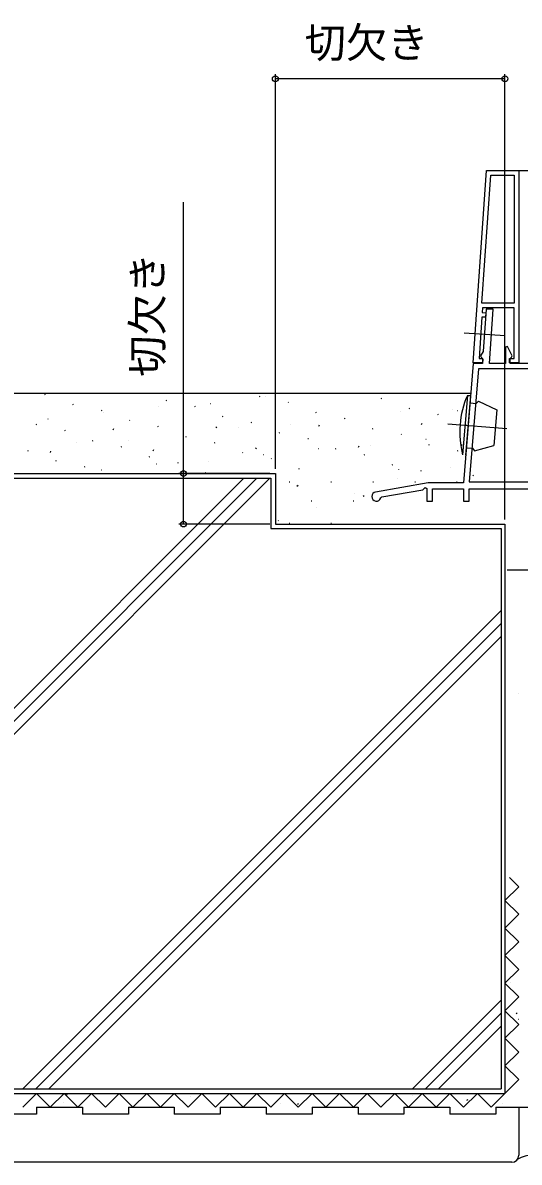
# Model space of a CAD drawing. Units: millimetres, scale not verified. Extents: x -525 to 525, y -786 to 786.
# Drawn here: x -289 to -180.9, y -352.6 to -104.4 of the extents above; entities that cross this region are included whole.
import ezdxf
from ezdxf.enums import TextEntityAlignment as Align

# ---------------------------------------------------------------- set-up
doc = ezdxf.new("R2010")
doc.units = ezdxf.units.MM
doc.header["$LTSCALE"] = 4
for name, color, linetype in [('0-2_YKK_11', 7, 'Continuous'), ('0-4_YKK_12', 2, 'Continuous'), ('0-5_YKK_13', 4, 'Continuous'), ('0-7_YKK_D', 6, 'Continuous'), ('0-9_YSS_K', 3, 'Continuous')]:
    doc.layers.add(name, color=color, linetype=linetype)
doc.styles.add('ＭＳ ゴシック', font='')
doc.styles.get('ＭＳ ゴシック').set_extended_font_data('MS Gothic')

msp = doc.modelspace()

# ---------------------------------------------------------------- linework, layer by layer
at = {"layer": '0-2_YKK_11'}
msp.add_line((-189.013, -165.5), (-187.067, -137.6), dxfattribs=at)
for points in [[(-190.922, -178.5), (-188, -136.6), (-181, -136.6), (-181, -178.5), (-183, -178.5), (-183, -177.5), (-182, -177.5), (-182, -166.5), (-188.882, -166.5), (-188.952, -167.502), (-188.154, -167.558), (-188.223, -168.556), (-189.021, -168.5), (-189.649, -177.5), (-188.9, -177.5), (-188.9, -178.5)], [(-189.013, -165.5), (-187.067, -137.6), (-182, -137.6), (-182, -165.5)], [(-155.4, -179.8), (-189.793, -179.8), (-191.78, -204.4), (-177.8, -204.4), (-177.8, -235.9), (-170.8, -235.9), (-170.5, -235.6), (-162.5, -235.6), (-162.2, -235.9), (-155.4, -235.9)]]:
    msp.add_lwpolyline(points, close=True, dxfattribs=at)
for points in [[(-154, -235.1), (-154, -178.6), (-182.9, -178.6), (-182.9, -177.692), (-182.65, -177.396), (-182.432, -176.966), (-183.438, -174.953), (-183.9, -175.063), (-183.9, -178.6), (-187.397, -178.6), (-186.597, -166.8), (-188.1, -166.8), (-188.724, -176.002), (-189.349, -176.933), (-189.12, -177.399), (-188.84, -177.719), (-188.9, -178.6), (-190.9, -178.6), (-193, -204.6), (-200.745, -204.6), (-212.174, -206.615)], [(-211.046, -207.9), (-210.812, -207.695), (-201.891, -206.122), (-201.346, -205.665), (-201, -205.827), (-201, -208.6), (-199.8, -208.6), (-199.8, -205.9), (-193, -205.9), (-193, -208.6), (-191.8, -208.6), (-191.8, -205.9), (-179, -205.9)]]:
    msp.add_lwpolyline(points, dxfattribs=at)
msp.add_arc((-212, -207.6), 1, 99.99999, 342.51355, dxfattribs=at)
at = {"layer": '0-4_YKK_12'}
msp.add_line((-181.5, -136.6), (-169.209, -136.6), dxfattribs=at)
at = {"layer": '0-5_YKK_13'}
for p, q in [((-192.895, -171.931), (-183.978, -172.553)), ((-192.179, -185.564), (-193.226, -198.521)), ((-192.514, -198.579), (-191.467, -185.621)), ((-192.179, -185.564), (-191.467, -185.621)), ((-185.795, -188.68), (-186.424, -196.47)), ((-196.462, -191.739), (-183.572, -192.78)), ((-192.514, -198.579), (-192.385, -196.984)), ((-183.486, -223.6), (-170.554, -223.6))]:
    msp.add_line(p, q, dxfattribs=at)
for points in [[(-191.596, -187.216), (-190.3, -187.321), (-189.761, -186.862), (-185.795, -188.68)], [(-192.385, -196.984), (-191.089, -197.089), (-190.631, -197.627), (-186.424, -196.47)]]:
    msp.add_lwpolyline(points, dxfattribs=at)
msp.add_arc((-173.849, -193.565), 20, 156.41671, 194.34786, dxfattribs=at)
at = {"layer": '0-7_YKK_D'}
for p, q in [((-234, -201.6), (-234, -115.6)), ((-184, -116.6), (-234, -116.6)), ((-184, -212.598), (-184, -115.6)), ((-235.168, -202.6), (-255, -202.6)), ((-235.168, -213.598), (-255, -213.598))]:
    msp.add_line(p, q, dxfattribs=at)
msp.add_lwpolyline([(-254, -213.598), (-254, -202.6), (-254, -143.446)], dxfattribs=at)
for centre in [(-234, -116.6), (-184, -116.6), (-254, -202.6), (-254, -213.598)]:
    msp.add_circle(centre, 0.637, dxfattribs=at)
at = {"layer": '0-9_YSS_K'}
for p, q in [((-375, -185.1), (-191.425, -185.1)), ((-284.159, -185.368), (-284.028, -185.296)), ((-237.47, -185.825), (-237.338, -185.753)), ((-236.084, -185.911), (-236.064, -185.888)), ((-278.085, -187.57), (-277.953, -187.498)), ((-259.45, -187.914), (-259.43, -187.892)), ((-257.777, -186.698), (-257.645, -186.626)), ((-251.548, -187.995), (-251.416, -187.923)), ((-248.167, -187.359), (-248.147, -187.337)), ((-231.24, -187.122), (-231.108, -187.05)), ((-210.932, -186.249), (-210.801, -186.177)), ((-204.858, -188.451), (-204.726, -188.38)), ((-195.377, -188.631), (-195.357, -188.608)), ((-283.516, -190.699), (-283.496, -190.677)), ((-271.855, -188.868), (-271.724, -188.796)), ((-271.433, -189.251), (-271.413, -189.228)), ((-265.781, -191.07), (-265.649, -190.998)), ((-245.473, -190.197), (-245.341, -190.125)), ((-225.166, -189.324), (-225.034, -189.252)), ((-218.936, -190.621), (-218.804, -190.55)), ((-218.643, -190.522), (-218.623, -190.5)), ((-206.66, -189.185), (-206.64, -189.163)), ((-198.628, -189.749), (-198.497, -189.677)), ((-194.294, -188.916), (-194.343, -188.909)), ((-193.448, -189.51), (-193.43, -189.493)), ((-286.088, -191.943), (-285.957, -191.871)), ((-279.859, -193.24), (-279.727, -193.168)), ((-269.283, -193.043), (-269.143, -192.777)), ((-259.551, -192.367), (-259.42, -192.295)), ((-246.908, -192.654), (-246.767, -192.389)), ((-242.009, -192.525), (-241.989, -192.503)), ((-239.244, -191.494), (-239.112, -191.422)), ((-230.726, -191.971), (-230.706, -191.948)), ((-224.532, -192.266), (-224.392, -192.001)), ((-212.862, -192.824), (-212.73, -192.752)), ((-202.157, -191.878), (-202.016, -191.612)), ((-192.554, -191.951), (-192.422, -191.879)), ((-277.358, -195.865), (-277.338, -195.843)), ((-273.784, -195.442), (-273.653, -195.37)), ((-266.075, -195.311), (-266.055, -195.288)), ((-253.992, -193.862), (-253.972, -193.84)), ((-253.477, -194.569), (-253.345, -194.498)), ((-247.247, -195.867), (-247.116, -195.795)), ((-233.169, -193.697), (-233.037, -193.625)), ((-226.94, -194.994), (-226.808, -194.922)), ((-206.632, -194.121), (-206.5, -194.049)), ((-201.202, -195.133), (-201.182, -195.111)), ((-287.862, -197.612), (-287.731, -197.54)), ((-282.99, -198.005), (-282.85, -197.739)), ((-267.555, -196.739), (-267.423, -196.668)), ((-260.615, -197.616), (-260.475, -197.351)), ((-241.173, -198.069), (-241.041, -197.997)), ((-238.239, -197.228), (-238.099, -196.963)), ((-236.551, -198.473), (-236.531, -198.451)), ((-224.568, -197.137), (-224.548, -197.114)), ((-220.865, -197.196), (-220.733, -197.124)), ((-215.864, -196.84), (-215.724, -196.574)), ((-214.636, -198.493), (-214.504, -198.421)), ((-213.285, -196.582), (-213.265, -196.56)), ((-200.558, -196.323), (-200.426, -196.251)), ((-194.328, -197.621), (-194.196, -197.549)), ((-193.488, -196.451), (-193.348, -196.186)), ((-281.788, -199.815), (-281.656, -199.743)), ((-261.48, -198.942), (-261.349, -198.87)), ((-259.917, -200.476), (-259.897, -200.454)), ((-255.251, -200.239), (-255.119, -200.167)), ((-248.634, -199.922), (-248.614, -199.899)), ((-234.943, -199.366), (-234.812, -199.294)), ((-208.561, -200.696), (-208.429, -200.624)), ((-375, -202.6), (-234, -202.6)), ((-275.558, -201.112), (-275.427, -201.04)), ((-271.9, -201.813), (-271.88, -201.791)), ((-249.176, -202.441), (-249.045, -202.369)), ((-234, -202.6), (-234, -213.598)), ((-228.869, -201.569), (-228.737, -201.497)), ((-207.127, -201.748), (-207.107, -201.726)), ((-202.332, -201.993), (-202.2, -201.921)), ((-195.844, -201.193), (-195.824, -201.171)), ((-190.879, -203.076), (-191.023, -202.933)), ((-374.832, -203.6), (-235, -203.6)), ((-240.832, -203.6), (-373.832, -336.6)), ((-238.004, -203.6), (-371.004, -336.6)), ((-235.175, -203.6), (-368.175, -336.6)), ((-235, -203.6), (-235, -214.598)), ((-231.014, -204.399), (-230.864, -204.399)), ((-229.31, -205.317), (-229.06, -205.151)), ((-221.894, -204.399), (-221.744, -204.399)), ((-212.774, -204.399), (-212.624, -204.399)), ((-207.407, -203.672), (-207.379, -203.662)), ((-203.654, -204.399), (-203.504, -204.399)), ((-194.534, -204.399), (-194.384, -204.399)), ((-216.767, -206.987), (-216.739, -206.977)), ((-214.902, -207.534), (-214.652, -207.368)), ((-226.169, -208.524), (-226.019, -208.524)), ((-224.997, -209.901), (-224.968, -209.891)), ((-217.049, -208.524), (-216.899, -208.524)), ((-233.367, -212.865), (-233.339, -212.855)), ((-231.014, -213.369), (-230.864, -213.369)), ((-221.894, -213.369), (-221.744, -213.369)), ((-235, -214.598), (-184.832, -214.598)), ((-234, -213.598), (-184, -213.598)), ((-184.832, -214.598), (-184.832, -336.6)), ((-184, -213.598), (-184, -337.6)), ((-184.832, -232.453), (-288.979, -336.6)), ((-184.832, -235.281), (-286.151, -336.6)), ((-184.832, -238.11), (-283.323, -336.6)), ((-181.002, -250.598), (-181, -250.6)), ((-184, -295.6), (-181, -292.6)), ((-183, -290.6), (-181, -292.6)), ((-184, -295.6), (-181, -298.6)), ((-184, -301.6), (-181, -298.6)), ((-184, -301.6), (-181, -304.6)), ((-184, -307.6), (-181, -304.6)), ((-184, -307.6), (-181, -310.6)), ((-184, -313.6), (-181, -310.6)), ((-184, -313.6), (-181, -316.6)), ((-182.822, -313.551), (-182.793, -313.541)), ((-184.832, -317.306), (-204.127, -336.6)), ((-184, -319.6), (-181, -316.6)), ((-184.832, -320.134), (-201.298, -336.6)), ((-184, -319.6), (-181, -322.6)), ((-181.575, -320.22), (-181.325, -320.055)), ((-184, -325.6), (-181, -322.6)), ((-181.025, -321.437), (-180.997, -321.427)), ((-184.832, -322.962), (-198.47, -336.6)), ((-184, -325.6), (-181, -328.6)), ((-184, -331.6), (-181, -328.6)), ((-184, -331.6), (-181, -334.6)), ((-184, -333.579), (-183.978, -333.564)), ((-184, -337.6), (-181, -334.6)), ((-374.832, -336.6), (-184.832, -336.6)), ((-375, -337.6), (-184, -337.6)), ((-289, -340.6), (-286, -337.6)), ((-283, -340.6), (-286, -337.6)), ((-283, -340.6), (-280, -337.6)), ((-280.231, -339.522), (-280.202, -339.512)), ((-277, -340.6), (-280, -337.6)), ((-279.546, -338.052), (-279.296, -337.887)), ((-277, -340.6), (-274, -337.6)), ((-271, -340.6), (-274, -337.6)), ((-271, -340.6), (-268, -337.6)), ((-265, -340.6), (-268, -337.6)), ((-265, -340.6), (-262, -337.6)), ((-259, -340.6), (-262, -337.6)), ((-259, -340.6), (-256, -337.6)), ((-253, -340.6), (-256, -337.6)), ((-253, -340.6), (-250, -337.6)), ((-252.474, -338.216), (-252.445, -338.206)), ((-247, -340.6), (-250, -337.6)), ((-247, -340.6), (-244, -337.6)), ((-241, -340.6), (-244, -337.6)), ((-241, -340.6), (-238, -337.6)), ((-235, -340.6), (-238, -337.6)), ((-235, -340.6), (-232, -337.6)), ((-232.946, -339.824), (-232.917, -339.814)), ((-229, -340.6), (-232, -337.6)), ((-229.18, -339.976), (-228.93, -339.81)), ((-229, -340.6), (-226, -337.6)), ((-223, -340.6), (-226, -337.6)), ((-223, -340.6), (-220, -337.6)), ((-217, -340.6), (-220, -337.6)), ((-217, -340.6), (-214, -337.6)), ((-211, -340.6), (-214, -337.6)), ((-211, -340.6), (-208, -337.6)), ((-205, -340.6), (-208, -337.6)), ((-205, -340.6), (-202, -337.6)), ((-204.058, -338.117), (-204.029, -338.107)), ((-199, -340.6), (-202, -337.6)), ((-199, -340.6), (-196, -337.6)), ((-193, -340.6), (-196, -337.6)), ((-193, -340.6), (-190, -337.6)), ((-192.296, -339.07), (-192.046, -338.904)), ((-187, -340.6), (-190, -337.6)), ((-187, -340.6), (-184, -337.6)), ((-184.53, -339.724), (-184.502, -339.714)), ((-285.998, -340.6), (-275.998, -340.6)), ((-275.998, -340.6), (-275.998, -342.1)), ((-265.998, -340.6), (-255.998, -340.6)), ((-265.998, -340.6), (-255.998, -340.6)), ((-255.998, -340.6), (-255.998, -342.1)), ((-255.998, -340.6), (-255.998, -342.1)), ((-245.998, -340.6), (-235.998, -340.6)), ((-235.998, -340.6), (-235.998, -342.1)), ((-225.998, -342.1), (-235.998, -342.1)), ((-225.998, -340.6), (-215.998, -340.6)), ((-225.998, -340.6), (-225.998, -342.1)), ((-215.998, -340.6), (-215.998, -342.1)), ((-205.998, -342.1), (-215.998, -342.1)), ((-205.998, -340.6), (-205.998, -342.1)), ((-185.998, -342.1), (-195.998, -342.1)), ((-185.998, -340.6), (-185.998, -342.1)), ((-185.998, -340.6), (-172.5, -340.6)), ((-181, -340.6), (-181, -351.1)), ((-182.496, -352.6), (-375, -352.6))]:
    msp.add_line(p, q, dxfattribs=at)
for points in [[(-285.998, -340.6), (-285.998, -342.1), (-295.998, -342.1)], [(-265.998, -340.6), (-265.998, -342.1), (-275.998, -342.1)], [(-245.998, -340.6), (-245.998, -342.1), (-255.998, -342.1)], [(-205.998, -340.6), (-195.998, -340.6), (-195.998, -342.1)]]:
    msp.add_lwpolyline(points, dxfattribs=at)
for centre, radius, start, end in [((-182.5, -351.1), 1.5, 270, 0), ((-177.344, -358.619), 7.692, 64.23156, 121.2405)]:
    msp.add_arc(centre, radius, start, end, dxfattribs=at)

# ---------------------------------------------------------------- texts
at = {"layer": '0-7_YKK_D', "style": 'ＭＳ ゴシック'}
msp.add_text('切欠き', height=6.598, dxfattribs=at).set_placement((-227.614, -114.026), align=Align.BOTTOM_LEFT)
msp.add_text('切欠き', height=6.598, rotation=90, dxfattribs=at).set_placement((-256.574, -181.508), align=Align.BOTTOM_LEFT)

doc.saveas('drawing.dxf')
